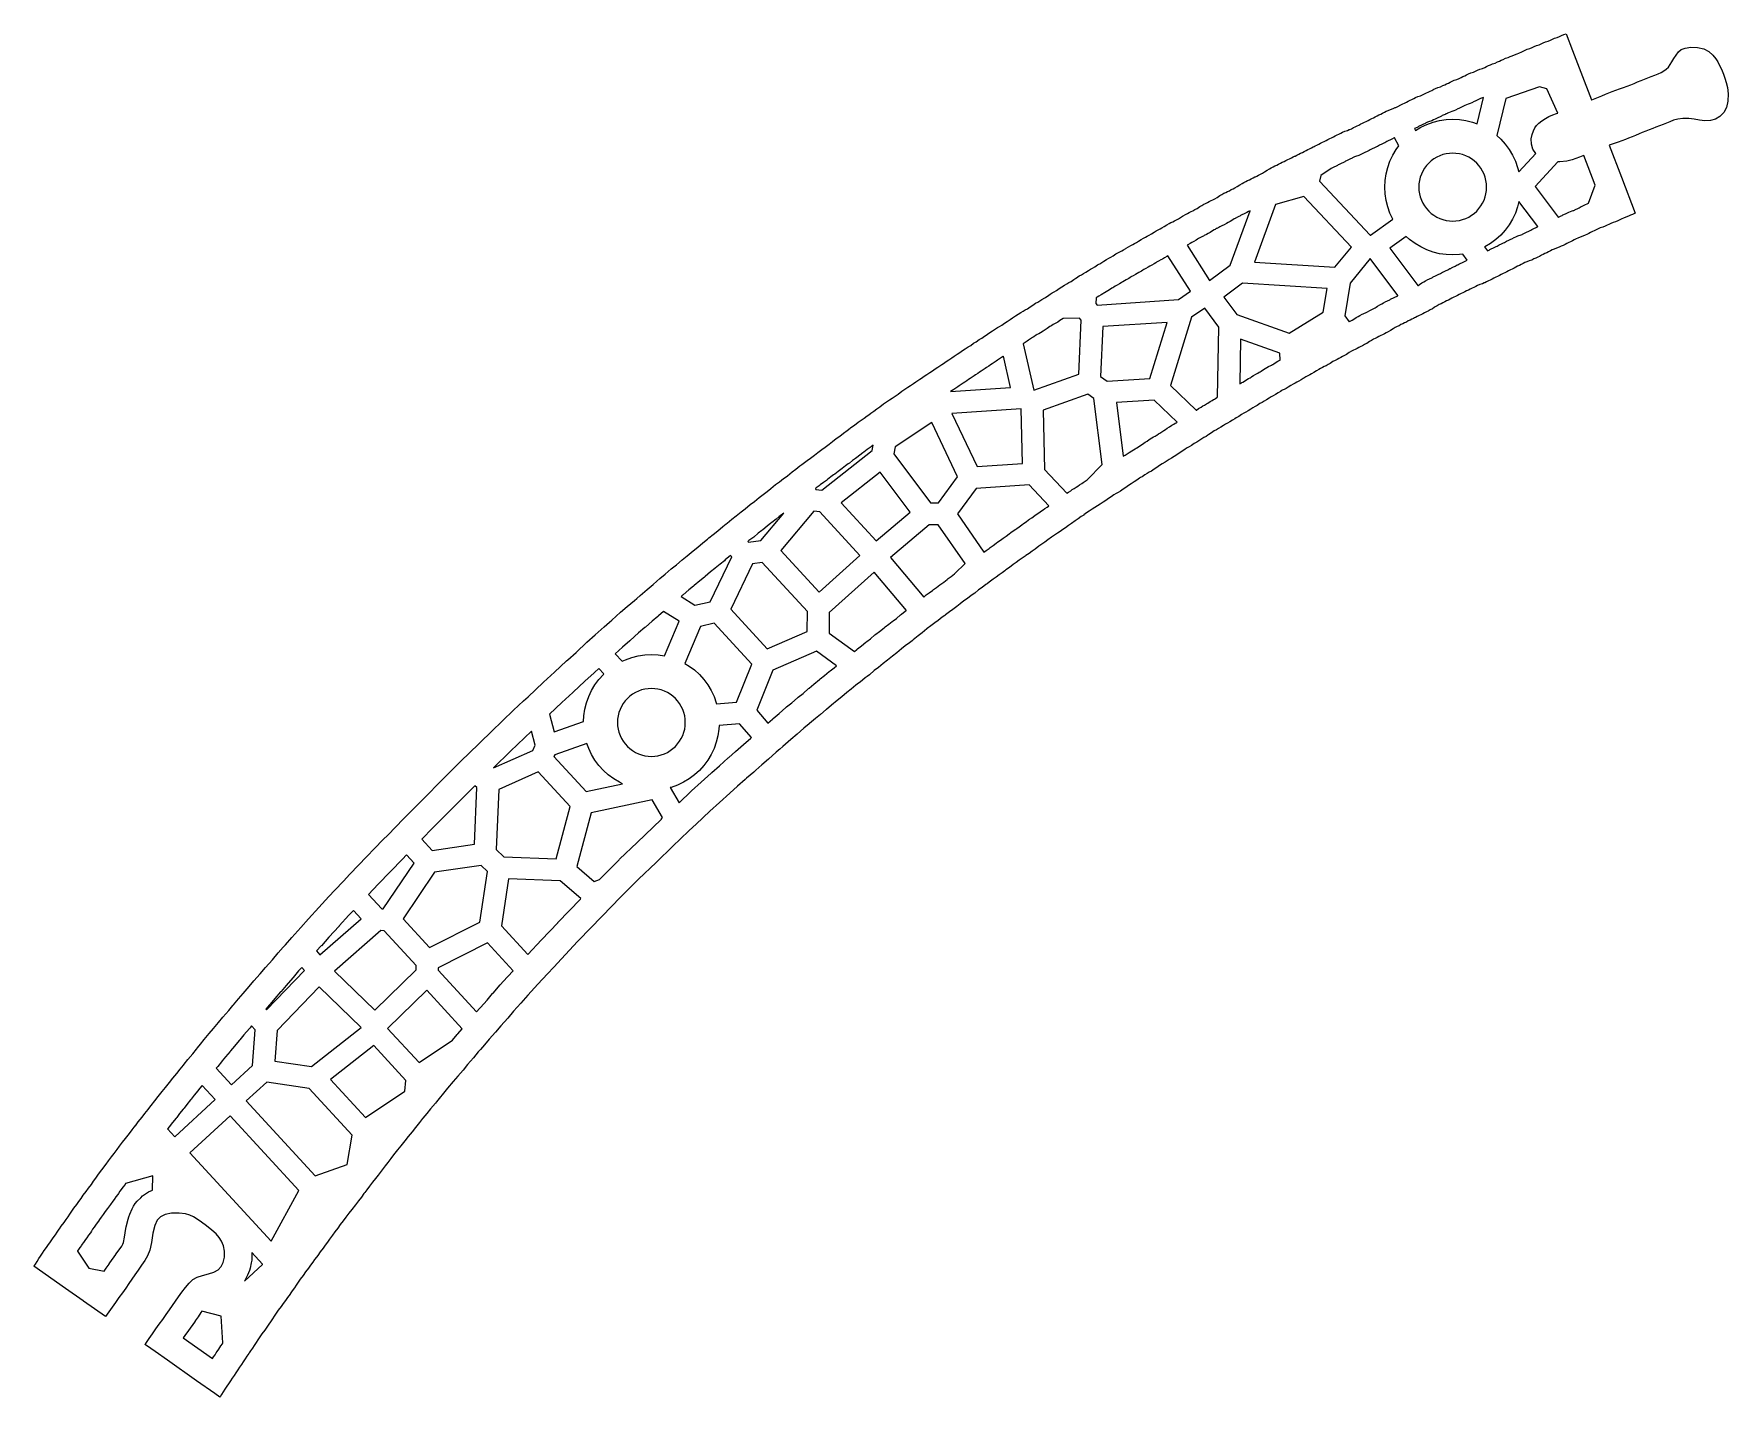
# Model space of a CAD drawing. Header units: millimetres. Extents: x 84 to 394, y 321 to 570.
import ezdxf

# ---------------------------------------------------------------- set-up
doc = ezdxf.new("R2010")
doc.units = ezdxf.units.MM

msp = doc.modelspace()

# ---------------------------------------------------------------- linework, layer by layer
at = {"layer": 'default'}
for points in [[(106.56, 333.74), (107.16, 334.59), (107.78, 335.46), (108.43, 336.36), (109.04, 337.22), (109.6, 338.03), (110.12, 338.81), (110.68, 339.61), (111.29, 340.46), (111.95, 341.34), (112.61, 342.13), (113.29, 342.76), (114.08, 343.2), (115.05, 343.52), (116.16, 343.81), (117.14, 344.13), (117.89, 344.55), (118.47, 345.13), (118.86, 345.89), (119.07, 346.86), (119.07, 347.97), (118.88, 348.96), (118.54, 349.76), (118.09, 350.46), (117.53, 351.11), (116.76, 351.8), (115.81, 352.57), (114.88, 353.26), (114.09, 353.81), (113.42, 354.21), (112.77, 354.52), (111.96, 354.75), (110.8, 354.9), (109.41, 354.88), (108.22, 354.66), (107.36, 354.26), (106.75, 353.63), (106.32, 352.67), (106, 351.26), (105.72, 349.56), (105.41, 348.13), (105.02, 347.1), (104.52, 346.23), (103.93, 345.37), (103.28, 344.47), (102.68, 343.61), (102.12, 342.81), (101.6, 342.03), (101.04, 341.22), (100.43, 340.36), (99.78, 339.46), (99.16, 338.59), (98.56, 337.74), (97.94, 336.87), (97.32, 336.02), (93.34, 338.82), (93.23, 338.9), (90.01, 341.16), (84.25, 345.22), (84.35, 345.35), (84.52, 345.59), (84.82, 346.07), (85.18, 346.59), (85.48, 347.07), (85.85, 347.59), (86.15, 348.08), (86.54, 348.61), (86.91, 349.17), (87.15, 349.48), (87.43, 349.83), (87.8, 350.39), (88.18, 350.92), (88.48, 351.41), (88.87, 351.95), (88.92, 352.03), (89.24, 352.5), (89.76, 353.17), (90.13, 353.72), (90.52, 354.26), (90.82, 354.74), (91.2, 355.28), (91.57, 355.83), (92.09, 356.5), (92.47, 357.06), (92.87, 357.61), (93.24, 358.17), (93.78, 358.85), (94.22, 359.48), (94.76, 360.16), (95.13, 360.72), (95.54, 361.28), (95.91, 361.84), (96.45, 362.52), (96.89, 363.15), (97.03, 363.33), (97.44, 363.85), (97.89, 364.48), (98.44, 365.18), (98.89, 365.82), (99.44, 366.52), (99.89, 367.15), (100.46, 367.87), (100.98, 368.57), (101.69, 369.43), (102.21, 370.13), (102.78, 370.84), (102.79, 370.87), (103.31, 371.57), (104.02, 372.43), (104.54, 373.13), (105.13, 373.87), (105.26, 374.05), (105.65, 374.58), (106.37, 375.45), (106.96, 376.22), (107.7, 377.11), (108.3, 377.89), (109.04, 378.78), (109.63, 379.56), (110.37, 380.44), (110.97, 381.23), (111.58, 381.96), (111.72, 382.13), (112.39, 382.98), (113.28, 384.02), (113.95, 384.87), (114.13, 385.09), (114.72, 385.79), (115.39, 386.65), (116.3, 387.71), (117.04, 388.63), (117.98, 389.72), (118.8, 390.72), (119.87, 391.94), (120.59, 392.83), (120.69, 392.95), (121.65, 394.05), (122.47, 395.06), (123.21, 395.9), (123.56, 396.3), (124.45, 397.37), (125.57, 398.65), (126.54, 399.8), (127.82, 401.22), (128.86, 402.45), (129.8, 403.5), (130.19, 403.93), (131.38, 405.3), (132.48, 406.5), (133.02, 407.1), (134.44, 408.7), (136.34, 410.75), (138.14, 412.74), (139.25, 413.91), (140.8, 415.55), (142, 416.82), (143.55, 418.48), (148.02, 423.09), (148.95, 424.04), (151.74, 426.91), (153.58, 428.8), (160.76, 435.98), (162.44, 437.66), (163.64, 438.82), (167.88, 442.94), (171.89, 446.82), (173.71, 448.51), (174.54, 449.28), (177.29, 451.89), (177.36, 451.94), (179.35, 453.75), (181.56, 455.82), (181.78, 456.02), (183.31, 457.38), (185.29, 459.21), (186.81, 460.55), (188.47, 462.07), (189.44, 462.9), (189.85, 463.26), (191.44, 464.7), (192.67, 465.74), (193.96, 466.88), (194.38, 467.23), (195.04, 467.78), (196.29, 468.89), (197.37, 469.78), (198.05, 470.37), (198.61, 470.87), (199.61, 471.69), (200.7, 472.63), (201.63, 473.37), (202.7, 474.29), (203.63, 475.04), (204.68, 475.94), (205.54, 476.61), (206.46, 477.39), (207.31, 478.06), (207.58, 478.28), (208.35, 478.94), (209.2, 479.61), (210.11, 480.37), (210.75, 480.86), (210.89, 480.96), (211.78, 481.7), (212.56, 482.3), (213.44, 483.04), (214.22, 483.63), (215.11, 484.37), (215.89, 484.96), (216.76, 485.68), (217.46, 486.21), (218.2, 486.79), (218.91, 487.31), (219.76, 488.02), (220.47, 488.54), (221.2, 489.13), (221.34, 489.23), (221.91, 489.65), (222.76, 490.35), (223.46, 490.87), (224.18, 491.44), (224.54, 491.69), (224.82, 491.89), (225.52, 492.44), (226.15, 492.89), (226.85, 493.44), (227.48, 493.89), (228.18, 494.44), (228.82, 494.89), (229.52, 495.44), (230.15, 495.89), (230.85, 496.44), (231.48, 496.89), (232.18, 497.44), (232.82, 497.89), (233.39, 498.34), (233.52, 498.44), (234.15, 498.89), (234.83, 499.42), (235.39, 499.8), (235.94, 500.2), (236.5, 500.57), (236.8, 500.81), (237.17, 501.09), (237.72, 501.47), (238.28, 501.87), (238.83, 502.24), (239.5, 502.76), (240.05, 503.13), (240.59, 503.52), (241.08, 503.82), (241.61, 504.2), (242.17, 504.57), (242.83, 505.09), (243.39, 505.46), (243.92, 505.85), (244.41, 506.15), (244.93, 506.52), (245.41, 506.82), (245.93, 507.18), (246.13, 507.31), (246.41, 507.48), (246.93, 507.85), (247.41, 508.15), (247.93, 508.52), (248.41, 508.82), (248.93, 509.18), (249.41, 509.48), (249.93, 509.85), (250.11, 509.97), (250.41, 510.15), (250.93, 510.52), (251.41, 510.82), (251.93, 511.18), (252.41, 511.48), (252.93, 511.85), (253.41, 512.15), (253.93, 512.52), (254.41, 512.82), (254.93, 513.18), (255.41, 513.48), (255.93, 513.85), (256.41, 514.15), (256.93, 514.52), (257.41, 514.82), (257.93, 515.18), (258.41, 515.48), (258.45, 515.51), (258.93, 515.85), (259.4, 516.15), (259.91, 516.5), (260.32, 516.72), (260.68, 516.94), (261.09, 517.17), (261.6, 517.52), (262.07, 517.82), (262.59, 518.18), (263.07, 518.48), (263.59, 518.85), (264.07, 519.15), (264.57, 519.5), (264.98, 519.72), (265.35, 519.94), (265.76, 520.17), (266.26, 520.52), (266.74, 520.81), (267.24, 521.16), (267.65, 521.39), (268.02, 521.61), (268.43, 521.84), (268.93, 522.19), (269.12, 522.3), (269.41, 522.48), (269.91, 522.83), (270.32, 523.06), (270.68, 523.28), (271.09, 523.5), (271.59, 523.85), (272.07, 524.15), (272.57, 524.5), (272.98, 524.72), (273.35, 524.94), (273.76, 525.17), (274.26, 525.52), (274.62, 525.74), (274.74, 525.81), (275.24, 526.16), (275.65, 526.39), (276.02, 526.61), (276.42, 526.83), (276.91, 527.17), (277.32, 527.39), (277.68, 527.61), (278.09, 527.83), (278.58, 528.17), (278.84, 528.31), (278.98, 528.39), (279.35, 528.61), (279.76, 528.83), (280.24, 529.17), (280.65, 529.39), (281.02, 529.61), (281.42, 529.83), (281.91, 530.17), (282.31, 530.39), (282.66, 530.59), (283, 530.74), (283.35, 530.95), (283.76, 531.17), (283.84, 531.22), (284.24, 531.5), (284.65, 531.72), (285, 531.92), (285.34, 532.08), (285.69, 532.28), (286.09, 532.5), (286.57, 532.83), (286.98, 533.05), (287.33, 533.26), (287.67, 533.41), (288.02, 533.61), (288.43, 533.83), (288.91, 534.17), (289.31, 534.39), (289.66, 534.59), (290, 534.74), (290.35, 534.95), (290.76, 535.17), (291.24, 535.5), (291.65, 535.72), (292, 535.92), (292.33, 536.07), (292.67, 536.26), (293, 536.41), (293.35, 536.61), (293.76, 536.83), (294.13, 537.09), (294.24, 537.17), (294.65, 537.39), (295, 537.59), (295.33, 537.74), (295.67, 537.93), (296, 538.08), (296.35, 538.28), (296.76, 538.5), (297.24, 538.83), (297.65, 539.05), (298, 539.26), (298.33, 539.41), (298.67, 539.59), (299, 539.74), (299.33, 539.93), (299.67, 540.08), (300.02, 540.28), (300.43, 540.5), (300.91, 540.83), (301.31, 541.05), (301.66, 541.26), (302, 541.41), (302.33, 541.59), (302.67, 541.74), (303, 541.93), (303.18, 542.01), (303.34, 542.08), (303.69, 542.28), (304.09, 542.5), (304.57, 542.83), (304.98, 543.05), (305.33, 543.26), (305.67, 543.41), (306, 543.59), (306.33, 543.74), (306.67, 543.93), (307, 544.07), (307.33, 544.26), (307.41, 544.29), (307.67, 544.41), (308, 544.59), (308.34, 544.74), (308.69, 544.95), (309.09, 545.17), (309.57, 545.5), (309.98, 545.72), (310.33, 545.92), (310.67, 546.07), (311, 546.26), (311.33, 546.41), (311.67, 546.59), (312, 546.74), (312.33, 546.93), (312.67, 547.07), (313, 547.26), (313.33, 547.41), (313.67, 547.59), (314, 547.74), (314.33, 547.93), (314.59, 548.04), (314.67, 548.07), (315, 548.26), (315.33, 548.41), (315.67, 548.59), (316, 548.74), (316.33, 548.93), (316.67, 549.07), (317, 549.26), (317.33, 549.41), (317.67, 549.59), (318, 549.74), (318.18, 549.84), (318.33, 549.93), (318.67, 550.07), (319, 550.26), (319.33, 550.41), (319.67, 550.59), (320, 550.74), (320.33, 550.93), (320.67, 551.07), (321, 551.26), (321.33, 551.41), (321.67, 551.59), (322, 551.74), (322.33, 551.93), (322.67, 552.07), (323, 552.26), (323.35, 552.41), (323.76, 552.59), (324.24, 552.74), (324.57, 552.89), (324.65, 552.93), (325, 553.07), (325.33, 553.26), (325.67, 553.41), (326, 553.59), (326.33, 553.74), (326.67, 553.93), (327, 554.07), (327.33, 554.26), (327.67, 554.41), (328, 554.59), (328.33, 554.74), (328.67, 554.93), (329, 555.07), (329.33, 555.26), (329.67, 555.41), (330, 555.59), (330.33, 555.74), (330.67, 555.93), (331, 556.07), (331.34, 556.26), (331.69, 556.41), (332.09, 556.59), (332.57, 556.74), (332.98, 556.93), (333.05, 556.95), (333.33, 557.07), (333.67, 557.26), (333.77, 557.3), (334, 557.41), (334.33, 557.59), (334.67, 557.74), (335, 557.93), (335.33, 558.07), (335.67, 558.26), (336, 558.41), (336.34, 558.59), (336.69, 558.74), (337.09, 558.93), (337.57, 559.07), (337.98, 559.26), (338.33, 559.41), (338.67, 559.59), (339, 559.74), (339.33, 559.93), (339.67, 560.07), (340, 560.26), (340.35, 560.41), (340.76, 560.59), (341.24, 560.74), (341.65, 560.93), (342, 561.07), (342.33, 561.26), (342.67, 561.41), (343, 561.59), (343.35, 561.74), (343.76, 561.93), (344.24, 562.07), (344.65, 562.26), (345, 562.41), (345.33, 562.59), (345.67, 562.74), (346, 562.93), (346.35, 563.07), (346.76, 563.26), (347.24, 563.41), (347.63, 563.58), (347.65, 563.59), (348.02, 563.74), (348.42, 563.93), (348.91, 564.07), (349.31, 564.26), (349.66, 564.41), (350, 564.59), (350.35, 564.74), (350.76, 564.93), (351.24, 565.07), (351.65, 565.26), (352, 565.41), (352.34, 565.59), (352.69, 565.74), (353.09, 565.93), (353.58, 566.07), (353.98, 566.26), (354.35, 566.41), (354.76, 566.59), (355.24, 566.74), (355.58, 566.89), (355.65, 566.93), (356, 567.07), (356.34, 567.26), (356.69, 567.41), (357.09, 567.59), (357.58, 567.74), (357.98, 567.93), (358.35, 568.07), (358.76, 568.26), (359.24, 568.41), (359.27, 568.42), (359.65, 568.59), (360.02, 568.74), (360.42, 568.93), (360.91, 569.07), (361.32, 569.26), (361.68, 569.41), (362.09, 569.59), (362.58, 569.74), (362.98, 569.93), (363.35, 570.07), (363.76, 570.26), (364.19, 570.39), (365.37, 567.34), (366.89, 563.39), (368.84, 558.34), (368.89, 558.35), (369.51, 558.6), (370.11, 558.85), (370.73, 559.1), (371.39, 559.35), (372.01, 559.6), (372.61, 559.85), (373.25, 560.1), (373.95, 560.35), (374.67, 560.6), (375.37, 560.85), (376.01, 561.1), (376.61, 561.35), (377.23, 561.6), (377.89, 561.85), (378.51, 562.1), (379.11, 562.35), (379.73, 562.6), (380.38, 562.85), (380.99, 563.11), (381.54, 563.36), (382.04, 563.62), (382.49, 563.92), (382.87, 564.3), (383.18, 564.77), (383.5, 565.3), (383.86, 565.9), (384.28, 566.53), (384.71, 567.09), (385.2, 567.51), (385.91, 567.79), (386.95, 567.95), (388.21, 567.92), (389.34, 567.66), (390.25, 567.17), (390.99, 566.51), (391.53, 565.85), (391.9, 565.26), (392.18, 564.73), (392.43, 564.21), (392.68, 563.66), (392.94, 563.03), (393.18, 562.32), (393.43, 561.53), (393.65, 560.58), (393.79, 559.41), (393.75, 558.1), (393.49, 556.95), (392.99, 556.04), (392.29, 555.3), (391.47, 554.8), (390.54, 554.54), (389.52, 554.5), (388.53, 554.64), (387.59, 554.82), (386.59, 554.96), (385.54, 554.96), (384.59, 554.82), (383.79, 554.6), (383.12, 554.35), (382.51, 554.1), (381.89, 553.85), (381.23, 553.6), (380.61, 553.35), (380.01, 553.1), (379.39, 552.85), (378.73, 552.6), (378.11, 552.35), (377.51, 552.1), (376.89, 551.85), (376.23, 551.6), (375.61, 551.35), (375.01, 551.1), (374.37, 550.85), (373.67, 550.6), (372.95, 550.35), (372.25, 550.1), (372.05, 550.03), (374.3, 544.18), (376.82, 537.66), (376.67, 537.59), (376.33, 537.41), (375.98, 537.26), (375.57, 537.07), (375.09, 536.93), (374.69, 536.74), (374.34, 536.59), (374, 536.41), (373.65, 536.26), (373.24, 536.07), (372.76, 535.93), (372.35, 535.74), (372, 535.59), (371.66, 535.41), (371.31, 535.26), (370.91, 535.07), (370.88, 535.07), (370.43, 534.93), (370.02, 534.74), (369.67, 534.59), (369.33, 534.41), (369, 534.26), (368.67, 534.07), (368.33, 533.93), (368, 533.74), (367.65, 533.59), (367.24, 533.41), (366.76, 533.26), (366.35, 533.07), (366, 532.93), (365.67, 532.74), (365.33, 532.59), (365, 532.41), (364.67, 532.26), (364.33, 532.07), (364, 531.93), (363.66, 531.74), (363.31, 531.59), (362.91, 531.41), (362.43, 531.26), (362.02, 531.07), (361.67, 530.93), (361.33, 530.74), (361, 530.59), (360.67, 530.41), (360.33, 530.26), (360, 530.07), (359.67, 529.93), (359.33, 529.74), (359, 529.59), (358.66, 529.41), (358.31, 529.26), (357.91, 529.07), (357.43, 528.93), (357.02, 528.74), (356.67, 528.59), (356.33, 528.41), (356, 528.26), (355.67, 528.07), (355.33, 527.93), (355, 527.74), (354.67, 527.59), (354.33, 527.41), (354, 527.26), (353.67, 527.07), (353.33, 526.93), (353, 526.74), (352.67, 526.59), (352.33, 526.41), (352, 526.26), (351.67, 526.07), (351.33, 525.93), (351, 525.74), (350.67, 525.59), (350.33, 525.41), (350, 525.26), (349.66, 525.07), (349.31, 524.93), (349.22, 524.88), (348.91, 524.74), (348.43, 524.59), (348.02, 524.41), (347.67, 524.26), (347.33, 524.07), (347, 523.93), (346.67, 523.74), (346.33, 523.59), (346, 523.41), (345.67, 523.26), (345.33, 523.07), (345, 522.93), (344.67, 522.74), (344.33, 522.59), (344, 522.41), (343.67, 522.26), (343.33, 522.07), (343, 521.93), (342.67, 521.74), (342.33, 521.59), (342, 521.41), (341.67, 521.26), (341.33, 521.07), (341, 520.92), (340.65, 520.72), (340.24, 520.5), (340.09, 520.4), (339.76, 520.17), (339.35, 519.95), (339, 519.74), (338.67, 519.59), (338.33, 519.41), (338, 519.26), (337.67, 519.07), (337.33, 518.93), (337, 518.74), (336.67, 518.59), (336.51, 518.5), (336.33, 518.41), (336, 518.26), (335.67, 518.07), (335.33, 517.93), (335, 517.74), (334.67, 517.59), (334.33, 517.41), (334, 517.26), (333.67, 517.07), (333.33, 516.92), (332.98, 516.72), (332.57, 516.5), (332.09, 516.17), (331.69, 515.95), (331.34, 515.74), (331, 515.59), (330.67, 515.41), (330.33, 515.26), (330, 515.07), (329.67, 514.93), (329.33, 514.74), (329, 514.59), (328.65, 514.39), (328.24, 514.17), (327.76, 513.83), (327.59, 513.74), (327.35, 513.61), (327, 513.41), (326.67, 513.26), (326.33, 513.07), (326, 512.93), (325.67, 512.74), (325.33, 512.59), (324.98, 512.39), (324.57, 512.17), (324.09, 511.83), (324.04, 511.8), (323.69, 511.61), (323.34, 511.41), (323, 511.26), (322.67, 511.07), (322.33, 510.92), (321.98, 510.72), (321.57, 510.5), (321.09, 510.17), (320.69, 509.95), (320.34, 509.74), (320, 509.59), (319.67, 509.41), (319.33, 509.26), (318.98, 509.05), (318.57, 508.83), (318.09, 508.5), (317.69, 508.28), (317.34, 508.08), (317, 507.92), (316.65, 507.72), (316.24, 507.5), (316.14, 507.43), (315.76, 507.17), (315.35, 506.95), (315, 506.74), (314.66, 506.59), (314.31, 506.39), (313.91, 506.17), (313.43, 505.83), (313.02, 505.61), (312.67, 505.41), (312.33, 505.26), (312.26, 505.22), (311.98, 505.05), (311.57, 504.83), (311.09, 504.5), (310.68, 504.28), (310.32, 504.06), (309.91, 503.83), (309.47, 503.53), (309.42, 503.5), (309.02, 503.28), (308.65, 503.06), (308.24, 502.83), (307.76, 502.5), (307.35, 502.28), (306.98, 502.06), (306.58, 501.83), (306.09, 501.5), (305.68, 501.28), (305.32, 501.06), (304.91, 500.83), (304.42, 500.5), (304.02, 500.28), (303.9, 500.21), (303.65, 500.06), (303.24, 499.83), (302.76, 499.5), (302.35, 499.28), (301.98, 499.06), (301.58, 498.83), (301.09, 498.5), (300.68, 498.28), (300.32, 498.06), (299.91, 497.83), (299.41, 497.48), (298.93, 497.19), (298.73, 497.05), (298.43, 496.84), (298.02, 496.61), (297.65, 496.39), (297.24, 496.16), (296.74, 495.81), (296.26, 495.52), (295.76, 495.17), (295.35, 494.94), (294.98, 494.72), (294.57, 494.5), (294.18, 494.22), (294.07, 494.15), (293.59, 493.85), (293.48, 493.77), (293.07, 493.48), (292.6, 493.19), (292.09, 492.84), (291.68, 492.61), (291.32, 492.39), (290.91, 492.16), (290.4, 491.81), (289.93, 491.52), (289.41, 491.15), (288.93, 490.85), (288.43, 490.5), (288.02, 490.28), (287.65, 490.06), (287.24, 489.83), (286.74, 489.48), (286.45, 489.3), (286.26, 489.18), (285.74, 488.82), (285.26, 488.52), (284.74, 488.15), (284.26, 487.85), (283.74, 487.48), (283.26, 487.19), (282.76, 486.84), (282.35, 486.61), (281.98, 486.39), (281.57, 486.16), (281.07, 485.81), (280.59, 485.52), (280.07, 485.15), (279.59, 484.85), (279.07, 484.48), (278.59, 484.18), (278.07, 483.82), (277.59, 483.52), (277.07, 483.15), (276.59, 482.85), (276.07, 482.48), (276.06, 482.47), (275.59, 482.18), (275.05, 481.8), (274.5, 481.43), (273.83, 480.91), (273.28, 480.54), (272.74, 480.15), (272.26, 479.85), (271.74, 479.48), (271.26, 479.18), (270.72, 478.8), (270.17, 478.43), (269.5, 477.91), (268.94, 477.53), (268.39, 477.13), (267.83, 476.76), (267.17, 476.24), (266.61, 475.87), (266.06, 475.47), (265.5, 475.09), (265.33, 474.96), (264.83, 474.57), (264.28, 474.2), (263.72, 473.8), (263.16, 473.42), (262.48, 472.89), (261.85, 472.45), (261.64, 472.28), (261.17, 471.91), (260.61, 471.54), (260.06, 471.13), (259.5, 470.76), (258.81, 470.22), (258.39, 469.92), (258.18, 469.78), (257.48, 469.22), (256.85, 468.78), (256.15, 468.22), (255.52, 467.78), (254.82, 467.22), (254.18, 466.78), (253.48, 466.22), (252.85, 465.78), (252.15, 465.22), (251.52, 464.78), (250.82, 464.22), (250.68, 464.12), (250.18, 463.78), (249.48, 463.22), (248.85, 462.77), (248.13, 462.2), (247.46, 461.71), (247.42, 461.68), (246.55, 460.96), (245.78, 460.37), (244.91, 459.65), (244.7, 459.5), (244.2, 459.13), (243.46, 458.54), (242.76, 458.02), (241.89, 457.29), (241.11, 456.7), (240.22, 455.96), (239.44, 455.37), (238.56, 454.63), (237.78, 454.04), (236.89, 453.3), (236.47, 452.98), (236.11, 452.7), (235.22, 451.96), (234.9, 451.72), (234.44, 451.37), (233.56, 450.63), (232.77, 450.03), (231.87, 449.28), (231.02, 448.61), (229.96, 447.7), (229.04, 446.96), (228.98, 446.91), (227.96, 446.04), (227.03, 445.29), (225.94, 444.35), (225.88, 444.3), (224.94, 443.53), (223.68, 442.42), (222.53, 441.46), (221.11, 440.18), (220.51, 439.68), (220.32, 439.51), (220.24, 439.45), (219.89, 439.15), (218.45, 437.85), (217.22, 436.81), (216.18, 435.88), (215.76, 435.5), (214.46, 434.38), (214.22, 434.17), (212.83, 432.9), (211.38, 431.64), (209.53, 429.94), (207.75, 428.34), (205.22, 425.96), (204, 424.82), (202.31, 423.24), (201.06, 422.03), (197.93, 419), (194.72, 415.94), (191.89, 413.11), (191.35, 412.57), (188.15, 409.22), (188.01, 409.08), (183.83, 404.76), (183.59, 404.52), (180.65, 401.39), (179.22, 399.88), (178.07, 398.66), (176.33, 396.74), (174.48, 394.74), (173.21, 393.28), (171.86, 391.79), (170.82, 390.56), (169.54, 389.13), (168.57, 387.98), (167.45, 386.71), (166.55, 385.63), (165.85, 384.83), (165.45, 384.37), (164.56, 383.3), (163.47, 382.06), (162.65, 381.05), (161.69, 379.95), (160.87, 378.95), (159.82, 377.74), (159.07, 376.81), (158.28, 375.88), (157.8, 375.26), (157.61, 375.02), (156.72, 373.98), (156.06, 373.13), (155.3, 372.23), (155.26, 372.17), (154.7, 371.44), (153.96, 370.56), (153.37, 369.78), (152.63, 368.89), (152.04, 368.11), (151.3, 367.22), (150.71, 366.45), (149.98, 365.58), (149.46, 364.87), (148.89, 364.15), (148.44, 363.52), (147.87, 362.8), (147.35, 362.09), (147.15, 361.85), (146.65, 361.24), (146.13, 360.54), (145.56, 359.82), (145.11, 359.18), (144.71, 358.68), (144.56, 358.48), (144.11, 357.85), (143.54, 357.13), (143.02, 356.43), (142.31, 355.57), (141.8, 354.87), (141.23, 354.15), (140.78, 353.52), (140.22, 352.82), (139.78, 352.18), (139.22, 351.48), (138.78, 350.85), (138.24, 350.17), (137.87, 349.61), (137.46, 349.06), (137.09, 348.5), (136.55, 347.81), (136.11, 347.19), (135.58, 346.5), (135.51, 346.41), (135.2, 345.94), (134.8, 345.39), (134.42, 344.83), (133.89, 344.15), (133.45, 343.52), (132.91, 342.84), (132.54, 342.28), (132.15, 341.74), (131.85, 341.26), (131.46, 340.72), (131.09, 340.17), (131.05, 340.11), (130.57, 339.5), (130.2, 338.94), (129.8, 338.39), (129.43, 337.83), (128.91, 337.17), (128.54, 336.61), (128.15, 336.08), (127.85, 335.59), (127.48, 335.07), (127.18, 334.59), (126.8, 334.05), (126.43, 333.5), (125.91, 332.83), (125.54, 332.28), (125.15, 331.74), (124.85, 331.26), (124.48, 330.74), (124.18, 330.26), (123.82, 329.74), (123.61, 329.4), (123.52, 329.26), (123.15, 328.74), (122.85, 328.26), (122.48, 327.74), (122.18, 327.26), (121.82, 326.74), (121.52, 326.26), (121.38, 326.06), (121.15, 325.74), (120.85, 325.26), (120.48, 324.74), (120.18, 324.26), (119.82, 323.74), (119.52, 323.26), (119.15, 322.74), (118.85, 322.26), (118.5, 321.76), (118.28, 321.35), (118.24, 321.29), (117.28, 321.96), (113.98, 324.28), (108.64, 328.05), (106.43, 329.6), (104.82, 330.73), (104.55, 330.92), (104.68, 331.11), (105.29, 331.97), (105.94, 332.87), (106.56, 333.74)], [(352.24, 551.16), (353.05, 550.26), (353.78, 549.28), (354.4, 548.24), (354.92, 547.14), (355.33, 545.99), (355.54, 545.18), (358.63, 548.51), (358.13, 549.32), (357.87, 550.23), (357.83, 551.19), (357.97, 552.02), (358.2, 552.67), (358.46, 553.2), (358.77, 553.67), (359.2, 554.1), (359.76, 554.51), (360.41, 554.92), (361.06, 555.28), (361.74, 555.59), (362.45, 555.85), (362.67, 555.93), (360.67, 560.33), (359.33, 560.71), (353.17, 558.61), (351.51, 551.82), (352.24, 551.16)], [(348.54, 558.57), (348.43, 558.52), (348.31, 558.47), (348.19, 558.42), (348.08, 558.36), (347.7, 558.17), (347.56, 558.11), (347.41, 558.03), (346.95, 557.81), (346.66, 557.68), (346.31, 557.52), (345.71, 557.3), (345.54, 557.24), (345.43, 557.19), (345.31, 557.14), (345.19, 557.09), (345.08, 557.03), (344.7, 556.84), (344.56, 556.78), (344.41, 556.69), (343.95, 556.47), (343.66, 556.35), (343.31, 556.19), (342.71, 555.96), (342.54, 555.91), (342.43, 555.86), (342.31, 555.81), (342.19, 555.76), (342.08, 555.69), (341.7, 555.51), (341.57, 555.45), (341.42, 555.37), (341.04, 555.17), (340.89, 555.11), (340.74, 555.03), (340.28, 554.81), (339.99, 554.68), (339.65, 554.52), (339.05, 554.3), (338.87, 554.24), (338.76, 554.19), (338.64, 554.14), (338.52, 554.09), (338.41, 554.03), (338.04, 553.84), (337.9, 553.78), (337.76, 553.7), (337.37, 553.51), (337.23, 553.45), (337.09, 553.37), (336.7, 553.18), (336.57, 553.11), (336.5, 553.08), (336.67, 552.76), (337.62, 553.33), (338.72, 553.85), (339.87, 554.26), (341.05, 554.56), (342.25, 554.73), (343.47, 554.79), (344.68, 554.73), (345.89, 554.56), (347.07, 554.26), (347.92, 553.96), (349.09, 558.77), (348.71, 558.63), (348.54, 558.57)], [(332.76, 551.37), (332.37, 551.18), (332.23, 551.11), (332.09, 551.03), (331.7, 550.84), (331.57, 550.78), (331.42, 550.7), (331.04, 550.51), (330.9, 550.45), (330.76, 550.37), (330.37, 550.18), (330.23, 550.11), (330.09, 550.03), (329.7, 549.84), (329.57, 549.78), (329.42, 549.7), (329.04, 549.51), (328.9, 549.45), (328.76, 549.37), (328.37, 549.18), (328.23, 549.11), (328.09, 549.03), (327.7, 548.84), (327.56, 548.78), (327.41, 548.69), (326.95, 548.47), (326.66, 548.35), (326.31, 548.19), (325.71, 547.96), (325.54, 547.91), (325.43, 547.86), (325.31, 547.81), (325.19, 547.76), (325.08, 547.69), (324.7, 547.51), (324.57, 547.45), (324.42, 547.37), (324.04, 547.18), (323.9, 547.11), (323.76, 547.03), (323.37, 546.84), (323.23, 546.78), (323.09, 546.7), (322.7, 546.51), (322.57, 546.45), (322.42, 546.37), (322.04, 546.18), (321.9, 546.11), (321.76, 546.03), (321.37, 545.84), (321.25, 545.79), (319.37, 544.51), (319.12, 543.49), (328.4, 533.61), (328.43, 533.61), (332.53, 536.55), (332.01, 537.65), (331.6, 538.79), (331.31, 539.97), (331.13, 541.18), (331.07, 542.39), (331.13, 543.61), (331.31, 544.81), (331.6, 545.99), (332.01, 547.14), (332.53, 548.24), (333.16, 549.28), (333.64, 549.93), (332.85, 551.42), (332.76, 551.37)], [(349.64, 543), (349.55, 543.6), (349.4, 544.19), (349.19, 544.77), (348.93, 545.32), (348.62, 545.84), (348.26, 546.33), (347.85, 546.78), (347.4, 547.19), (346.91, 547.55), (346.39, 547.86), (345.84, 548.12), (345.27, 548.33), (344.68, 548.47), (344.07, 548.56), (343.47, 548.59), (342.86, 548.56), (342.26, 548.47), (341.67, 548.33), (341.09, 548.12), (340.54, 547.86), (340.02, 547.55), (339.53, 547.19), (339.08, 546.78), (338.67, 546.33), (338.31, 545.84), (338, 545.32), (337.74, 544.77), (337.53, 544.19), (337.39, 543.6), (337.3, 543), (337.27, 542.39), (337.3, 541.79), (337.39, 541.18), (337.53, 540.59), (337.74, 540.02), (338, 539.47), (338.31, 538.95), (338.67, 538.46), (339.08, 538.01), (339.53, 537.6), (340.02, 537.24), (340.54, 536.93), (341.09, 536.67), (341.67, 536.46), (342.26, 536.31), (342.86, 536.22), (343.47, 536.19), (344.07, 536.22), (344.68, 536.31), (345.27, 536.46), (345.84, 536.67), (346.39, 536.93), (346.91, 537.24), (347.4, 537.6), (347.85, 538.01), (348.26, 538.46), (348.62, 538.95), (348.93, 539.47), (349.19, 540.02), (349.4, 540.59), (349.55, 541.18), (349.64, 541.79), (349.67, 542.39), (349.64, 543)], [(364.34, 537.65), (364.69, 537.81), (365.29, 538.04), (365.46, 538.09), (365.57, 538.14), (365.69, 538.19), (365.81, 538.24), (365.92, 538.31), (366.3, 538.49), (366.43, 538.55), (366.58, 538.63), (366.96, 538.83), (367.11, 538.89), (367.26, 538.97), (367.72, 539.19), (368.01, 539.32), (368.25, 539.43), (369.49, 542.76), (367.41, 548.17), (367.23, 548.1), (366.61, 547.85), (365.99, 547.61), (365.28, 547.36), (364.33, 547.14), (363.06, 547), (362.69, 547.01), (358.52, 542.51), (362.73, 536.87), (362.77, 536.89), (362.91, 536.97), (363.3, 537.16), (363.44, 537.22), (363.59, 537.31), (364.05, 537.53), (364.34, 537.65)], [(321.94, 527.76), (324.96, 531.43), (316.3, 540.65), (311.11, 539.22), (307.27, 528.7), (321.94, 527.76)], [(349.96, 530.82), (350.1, 530.89), (350.24, 530.97), (350.63, 531.16), (350.77, 531.22), (350.91, 531.3), (351.3, 531.49), (351.43, 531.55), (351.58, 531.63), (351.96, 531.82), (352.1, 531.89), (352.24, 531.97), (352.63, 532.16), (352.77, 532.22), (352.91, 532.3), (353.3, 532.49), (353.43, 532.55), (353.58, 532.63), (353.96, 532.83), (354.11, 532.89), (354.26, 532.97), (354.72, 533.19), (355.01, 533.32), (355.35, 533.48), (355.95, 533.7), (356.13, 533.76), (356.24, 533.81), (356.36, 533.86), (356.48, 533.91), (356.59, 533.97), (356.96, 534.16), (357.1, 534.22), (357.24, 534.3), (357.63, 534.49), (357.77, 534.55), (357.91, 534.63), (358.3, 534.82), (358.43, 534.89), (358.58, 534.97), (358.96, 535.16), (359, 535.18), (355.58, 539.76), (355.33, 538.79), (354.92, 537.65), (354.4, 536.55), (353.78, 535.5), (353.05, 534.53), (352.24, 533.63), (351.33, 532.81), (350.36, 532.08), (349.31, 531.46), (349.3, 531.45), (349.82, 530.76), (349.96, 530.82)], [(304.57, 537.11), (304.42, 537.03), (304.05, 536.85), (303.94, 536.8), (303.81, 536.72), (303.7, 536.66), (303.53, 536.57), (303.27, 536.39), (302.82, 536.11), (302.46, 535.92), (302.16, 535.74), (301.72, 535.52), (301.58, 535.45), (301.42, 535.37), (301.04, 535.18), (300.9, 535.11), (300.76, 535.03), (300.39, 534.85), (300.28, 534.8), (300.14, 534.72), (300.04, 534.66), (299.87, 534.57), (299.6, 534.39), (299.15, 534.11), (298.8, 533.92), (298.5, 533.74), (298.06, 533.52), (297.91, 533.45), (297.76, 533.37), (297.39, 533.18), (297.28, 533.13), (297.14, 533.05), (297.04, 533), (296.87, 532.9), (296.6, 532.72), (296.15, 532.44), (295.8, 532.25), (295.5, 532.08), (295.06, 531.85), (294.95, 531.8), (299.05, 525.35), (302.81, 528.13), (306.44, 538.08), (306.13, 537.92), (305.83, 537.74), (305.39, 537.52), (305.24, 537.45), (305.09, 537.37), (304.7, 537.18), (304.57, 537.11)], [(339.09, 525.55), (339.24, 525.63), (339.63, 525.82), (339.77, 525.89), (339.91, 525.97), (340.3, 526.16), (340.43, 526.22), (340.58, 526.3), (340.96, 526.49), (341.1, 526.55), (341.24, 526.63), (341.63, 526.82), (341.77, 526.89), (341.91, 526.97), (342.3, 527.16), (342.43, 527.22), (342.58, 527.3), (342.96, 527.49), (343.1, 527.55), (343.24, 527.63), (343.63, 527.82), (343.77, 527.89), (343.91, 527.97), (344.3, 528.16), (344.43, 528.22), (344.58, 528.3), (344.96, 528.49), (345.11, 528.56), (345.26, 528.64), (345.72, 528.86), (346.01, 528.98), (346.12, 529.03), (345.29, 530.14), (344.68, 530.05), (343.47, 529.99), (342.25, 530.05), (341.05, 530.23), (339.87, 530.53), (338.72, 530.94), (337.62, 531.46), (336.58, 532.08), (335.6, 532.81), (334.97, 533.38), (331.98, 531.24), (337.09, 524.41), (337.13, 524.43), (337.4, 524.61), (337.85, 524.89), (338.2, 525.08), (338.5, 525.26), (338.94, 525.48), (339.09, 525.55)], [(289.47, 528.72), (289.37, 528.66), (289.2, 528.57), (288.94, 528.39), (288.48, 528.11), (288.13, 527.92), (287.83, 527.74), (287.4, 527.52), (287.28, 527.47), (287.14, 527.39), (287.04, 527.33), (286.87, 527.24), (286.6, 527.05), (286.15, 526.77), (285.8, 526.58), (285.5, 526.41), (285.07, 526.19), (284.95, 526.14), (284.81, 526.05), (284.7, 526), (284.53, 525.9), (284.27, 525.72), (283.83, 525.45), (283.5, 525.27), (283.21, 525.09), (283.05, 525), (282.87, 524.91), (282.6, 524.72), (282.16, 524.45), (281.83, 524.27), (281.54, 524.09), (281.38, 524), (281.21, 523.91), (280.94, 523.72), (280.49, 523.45), (280.16, 523.27), (279.87, 523.09), (279.72, 523), (279.54, 522.91), (279.27, 522.72), (278.83, 522.45), (278.5, 522.27), (278.35, 522.18), (278.26, 521.14), (278.51, 520.85), (293.38, 521.83), (295.58, 523.35), (291.45, 529.85), (291.27, 529.72), (290.82, 529.44), (290.46, 529.25), (290.16, 529.08), (289.74, 528.86), (289.62, 528.8), (289.47, 528.72)], [(325.13, 518.1), (325.4, 518.28), (325.85, 518.56), (326.2, 518.75), (326.5, 518.92), (326.94, 519.15), (327.09, 519.21), (327.24, 519.3), (327.63, 519.49), (327.77, 519.55), (327.91, 519.63), (328.3, 519.82), (328.43, 519.89), (328.58, 519.97), (328.95, 520.15), (329.06, 520.2), (329.19, 520.28), (329.3, 520.34), (329.47, 520.43), (329.73, 520.61), (330.18, 520.89), (330.54, 521.08), (330.84, 521.26), (331.28, 521.48), (331.42, 521.55), (331.58, 521.63), (331.96, 521.82), (332.1, 521.89), (332.24, 521.97), (332.63, 522.16), (332.77, 522.22), (332.91, 522.3), (333.3, 522.49), (333.43, 522.55), (333.47, 522.57), (328.41, 529.34), (324.72, 524.84), (323.76, 518.86), (324.56, 517.79), (324.61, 517.82), (324.72, 517.87), (324.86, 517.95), (324.96, 518), (325.13, 518.1)], [(313.56, 515.72), (319.82, 519.57), (320.51, 523.84), (305.08, 524.83), (301.65, 522.3), (304, 519.12), (313.56, 515.72)], [(298.13, 502.57), (298.28, 502.66), (298.46, 502.76), (298.73, 502.94), (299.17, 503.22), (299.5, 503.4), (299.79, 503.57), (299.95, 503.66), (300.13, 503.76), (300.4, 503.94), (300.52, 504.02), (300.74, 516.8), (298.17, 520.28), (295.77, 518.62), (291.93, 506.13), (296.59, 501.62), (296.66, 501.66), (297.03, 501.92), (297.5, 502.21), (297.83, 502.4), (298.13, 502.57)], [(270.06, 517.01), (269.89, 516.92), (269.61, 516.72), (269.35, 516.55), (269.01, 516.34), (268.64, 516.08), (268.17, 515.79), (267.84, 515.6), (267.54, 515.43), (267.39, 515.34), (267.22, 515.25), (266.95, 515.06), (266.69, 514.89), (266.36, 514.68), (265.98, 514.41), (265.7, 514.23), (265.36, 514.02), (264.99, 513.75), (266.92, 505.27), (275.16, 508.21), (275.6, 518.09), (275.3, 518.46), (272.27, 518.38), (272.02, 518.22), (271.68, 518.01), (271.3, 517.74), (270.84, 517.45), (270.5, 517.27), (270.21, 517.09), (270.06, 517.01)], [(280.36, 506.94), (288.15, 507.45), (291.3, 517.68), (279.56, 516.91), (279.14, 507.79), (280.36, 506.94)], [(305.84, 507.22), (306.17, 507.4), (306.46, 507.57), (306.62, 507.66), (306.79, 507.76), (307.06, 507.94), (307.51, 508.22), (307.84, 508.4), (308.13, 508.57), (308.28, 508.66), (308.46, 508.76), (308.73, 508.94), (309.18, 509.22), (309.54, 509.42), (309.84, 509.59), (310.26, 509.81), (310.38, 509.86), (310.53, 509.95), (310.63, 510), (310.8, 510.1), (311.06, 510.28), (311.52, 510.56), (311.87, 510.75), (311.94, 510.79), (311.87, 512.07), (304.71, 514.62), (304.57, 506.44), (304.79, 506.57), (304.95, 506.66), (305.13, 506.76), (305.4, 506.94), (305.84, 507.22)], [(259.31, 510.08), (259.03, 509.89), (258.69, 509.68), (258.31, 509.41), (258.03, 509.23), (257.69, 509.02), (257.31, 508.74), (257.03, 508.56), (256.69, 508.35), (256.31, 508.08), (256.03, 507.89), (255.69, 507.68), (255.31, 507.41), (255.03, 507.23), (254.69, 507.02), (254.31, 506.74), (254.03, 506.56), (253.69, 506.35), (253.31, 506.08), (253.03, 505.89), (252.69, 505.68), (252.31, 505.41), (252.03, 505.23), (251.74, 505.05), (262.7, 505.77), (261.4, 511.48), (261.31, 511.41), (261.03, 511.23), (260.69, 511.02), (260.31, 510.74), (260.03, 510.56), (259.69, 510.35), (259.31, 510.08)], [(274.97, 487.77), (275.31, 487.98), (275.69, 488.26), (275.97, 488.44), (276.31, 488.65), (276.69, 488.92), (276.69, 488.92), (279.43, 491.7), (277.91, 503.77), (276.8, 504.55), (268.62, 501.64), (268.87, 490.82), (272.98, 486.44), (273.3, 486.65), (273.69, 486.92), (273.97, 487.11), (274.31, 487.32), (274.69, 487.59), (274.97, 487.77)], [(251.94, 501.05), (256.56, 491.34), (264.85, 491.88), (264.62, 501.89), (251.94, 501.05)], [(284.83, 494.21), (285.16, 494.4), (285.46, 494.57), (285.61, 494.66), (285.78, 494.75), (286.05, 494.94), (286.31, 495.11), (286.64, 495.32), (287.02, 495.59), (287.31, 495.78), (287.65, 495.99), (288.03, 496.26), (288.5, 496.55), (288.83, 496.73), (289.13, 496.91), (289.27, 496.99), (289.44, 497.08), (289.72, 497.28), (289.98, 497.45), (290.31, 497.65), (290.69, 497.92), (290.97, 498.11), (291.32, 498.32), (291.7, 498.59), (292.16, 498.88), (292.5, 499.06), (292.79, 499.24), (292.94, 499.32), (293.11, 499.42), (293.11, 499.42), (288.9, 503.49), (282.04, 503.04), (283.27, 493.2), (283.36, 493.26), (283.64, 493.44), (283.99, 493.66), (284.36, 493.92), (284.83, 494.21)], [(249.51, 484.7), (253.02, 489.47), (248.31, 499.37), (241.61, 494.96), (241.35, 493.65), (248.08, 484.71), (249.51, 484.7)], [(235.91, 493.96), (235.7, 493.81), (235.18, 493.44), (234.58, 492.96), (234.37, 492.81), (233.84, 492.44), (233.24, 491.96), (233.04, 491.81), (232.51, 491.44), (231.91, 490.96), (231.7, 490.81), (231.18, 490.44), (230.58, 489.96), (230.37, 489.81), (229.84, 489.44), (229.24, 488.96), (229.04, 488.81), (228.51, 488.44), (227.91, 487.96), (227.71, 487.81), (227.18, 487.44), (227.04, 487.32), (227.14, 487.14), (228.23, 487.01), (237.4, 494.28), (237.58, 495.23), (237.23, 494.95), (237.03, 494.8), (236.51, 494.43), (235.91, 493.96)], [(238.15, 477.74), (244.34, 483.02), (238.85, 490.32), (231.75, 484.7), (238.15, 477.74)], [(260.38, 477.58), (260.86, 477.9), (261.33, 478.24), (261.5, 478.36), (261.91, 478.63), (262.43, 479.04), (262.72, 479.25), (263.19, 479.56), (263.66, 479.91), (263.83, 480.03), (264.24, 480.3), (264.77, 480.71), (265.06, 480.92), (265.53, 481.23), (265.99, 481.57), (266.16, 481.69), (266.57, 481.96), (267.1, 482.37), (267.39, 482.59), (267.87, 482.9), (268.33, 483.24), (268.62, 483.43), (268.97, 483.65), (269.36, 483.92), (269.63, 484.1), (269.67, 484.13), (266.08, 487.96), (256.4, 487.32), (252.97, 482.66), (257.83, 475.69), (257.83, 475.69), (258.23, 475.96), (258.77, 476.38), (258.97, 476.53), (259.5, 476.9), (260.08, 477.36), (260.38, 477.58)], [(220.74, 475.98), (227.72, 468.4), (235.18, 475.06), (227.85, 483.03), (226.75, 483.16), (220.74, 475.98)], [(218.23, 480.46), (217.42, 479.79), (217.26, 479.66), (216.56, 479.13), (215.76, 478.45), (215.59, 478.32), (214.89, 477.79), (214.68, 477.62), (214.82, 477.51), (217.05, 477.8), (221.27, 482.84), (221.25, 482.83), (220.58, 482.3), (220.44, 482.19), (219.84, 481.74), (219.08, 481.11), (218.92, 480.99), (218.23, 480.46)], [(248.63, 468.86), (249.16, 469.23), (249.76, 469.7), (249.96, 469.86), (250.49, 470.23), (251.09, 470.7), (251.3, 470.86), (251.82, 471.23), (252.42, 471.7), (252.53, 471.79), (254.39, 473.62), (249.46, 480.7), (247.81, 480.71), (240.76, 474.7), (246.82, 467.49), (247.09, 467.7), (247.3, 467.86), (247.82, 468.23), (248.42, 468.7), (248.63, 468.86)], [(206.89, 471.24), (206.75, 471.13), (205.9, 470.45), (204.89, 469.58), (204.76, 469.47), (203.9, 468.78), (202.88, 467.9), (202.77, 467.81), (202.48, 467.57), (204.99, 465.99), (207.82, 466.63), (211.74, 474.86), (211.5, 475.06), (210.57, 474.26), (210.4, 474.12), (209.61, 473.5), (208.75, 472.78), (208.63, 472.68), (207.86, 472.08), (206.89, 471.24)], [(211.59, 465.25), (218.23, 458.03), (225.53, 461.2), (225.57, 464.83), (217.31, 473.8), (215.56, 473.57), (211.59, 465.25)], [(237.91, 460.55), (238.08, 460.68), (238.77, 461.21), (239.57, 461.87), (239.78, 462.04), (240.42, 462.5), (241.08, 463.04), (241.23, 463.15), (241.83, 463.59), (242.59, 464.22), (242.75, 464.35), (243.44, 464.88), (243.65, 465.05), (237.78, 472.03), (229.57, 464.69), (229.52, 460.89), (234.15, 457.52), (234.58, 457.88), (234.74, 458.01), (235.44, 458.54), (236.24, 459.21), (236.41, 459.34), (237.11, 459.87), (237.91, 460.55)], [(195.85, 456.91), (197.06, 456.97), (198.28, 456.91), (199.45, 456.74), (202.12, 463.07), (199.29, 464.86), (198.34, 464.03), (198.23, 463.93), (197.21, 463.08), (195.98, 461.99), (195.9, 461.93), (194.74, 460.94), (193.21, 459.55), (193.12, 459.48), (191.79, 458.33), (190.47, 457.12), (191.71, 455.74), (192.32, 456.03), (193.47, 456.44), (194.65, 456.73), (195.85, 456.91)], [(206.65, 452.44), (207.37, 451.46), (208, 450.42), (208.52, 449.32), (208.93, 448.17), (208.98, 447.97), (212.63, 448.29), (215.4, 455.21), (208.52, 462.69), (206.07, 462.13), (203.2, 455.33), (203.95, 454.88), (204.93, 454.16), (205.83, 453.34), (206.65, 452.44)], [(222.73, 448.18), (223.77, 449.08), (223.91, 449.19), (224.77, 449.88), (225.77, 450.75), (225.91, 450.86), (226.77, 451.55), (227.76, 452.4), (227.93, 452.54), (228.72, 453.16), (229.57, 453.87), (229.74, 454.01), (230.44, 454.54), (230.91, 454.93), (227.26, 457.59), (219.27, 454.13), (216.34, 446.79), (218.35, 444.43), (219.2, 445.18), (219.32, 445.29), (220.42, 446.21), (221.63, 447.28), (221.78, 447.4), (222.73, 448.18)], [(185.61, 449.32), (186.13, 450.42), (186.75, 451.46), (187.48, 452.44), (188.3, 453.34), (188.4, 453.43), (187.49, 454.44), (186.7, 453.71), (186.64, 453.66), (184.93, 452.13), (182.76, 450.1), (182.71, 450.06), (180.7, 448.22), (178.46, 446.11), (179.3, 442.88), (184.67, 444.74), (184.72, 445.79), (184.9, 446.99), (185.2, 448.17), (185.61, 449.32)], [(203, 446.37), (202.79, 446.94), (202.53, 447.49), (202.22, 448.02), (201.86, 448.5), (201.45, 448.95), (201, 449.36), (200.51, 449.73), (199.99, 450.04), (199.44, 450.3), (198.86, 450.5), (198.27, 450.65), (197.67, 450.74), (197.06, 450.77), (196.46, 450.74), (195.86, 450.65), (195.26, 450.5), (194.69, 450.3), (194.14, 450.04), (193.62, 449.73), (193.13, 449.36), (192.68, 448.95), (192.27, 448.5), (191.91, 448.02), (191.6, 447.49), (191.34, 446.94), (191.13, 446.37), (190.98, 445.78), (190.89, 445.18), (190.86, 444.57), (190.89, 443.96), (190.98, 443.36), (191.13, 442.77), (191.34, 442.2), (191.6, 441.65), (191.91, 441.13), (192.27, 440.64), (192.68, 440.19), (193.13, 439.78), (193.62, 439.42), (194.14, 439.1), (194.69, 438.84), (195.26, 438.64), (195.86, 438.49), (196.46, 438.4), (197.06, 438.37), (197.67, 438.4), (198.27, 438.49), (198.86, 438.64), (199.44, 438.84), (199.99, 439.1), (200.51, 439.42), (201, 439.78), (201.45, 440.19), (201.86, 440.64), (202.22, 441.13), (202.53, 441.65), (202.79, 442.2), (203, 442.77), (203.15, 443.36), (203.23, 443.96), (203.26, 444.57), (203.23, 445.18), (203.15, 445.78), (203, 446.37)], [(168.2, 436.29), (175.39, 439.47), (175.81, 440.44), (175.14, 443), (171.35, 439.35), (168.2, 436.29)], [(208, 438.73), (207.37, 437.68), (206.65, 436.7), (205.83, 435.8), (204.93, 434.99), (203.95, 434.26), (202.91, 433.63), (201.81, 433.11), (200.66, 432.7), (200.49, 432.66), (202.12, 429.91), (204.33, 431.99), (204.42, 432.07), (206.17, 433.64), (207.99, 435.32), (208.09, 435.4), (209.5, 436.64), (211.09, 438.08), (211.2, 438.18), (212.46, 439.26), (213.88, 440.53), (213.98, 440.62), (215.16, 441.62), (215.35, 441.79), (213.18, 444.33), (209.44, 443.99), (209.4, 443.36), (209.23, 442.15), (208.93, 440.97), (208.52, 439.83), (208, 438.73)], [(188.3, 435.8), (187.48, 436.7), (186.75, 437.68), (186.13, 438.73), (185.61, 439.83), (185.29, 440.72), (179.4, 438.68), (179.26, 438.36), (185.17, 431.94), (191.82, 433.35), (191.22, 433.63), (190.18, 434.26), (189.2, 434.99), (188.3, 435.8)], [(179.65, 419.63), (182.25, 429.2), (176.41, 435.55), (169.17, 432.34), (168.71, 421.38), (170.08, 420.03), (179.65, 419.63)], [(164.75, 422.32), (165.18, 432.69), (164.82, 432.96), (157.14, 425.29), (155.14, 423.23), (157.01, 421.19), (164.75, 422.32)], [(194.47, 422.61), (198.84, 426.83), (198.89, 426.89), (198.94, 426.93), (199.07, 427.22), (197.18, 430.41), (186.08, 428.04), (183.42, 418.27), (186.62, 415.53), (187.57, 415.85), (187.74, 416.02), (187.82, 416.11), (191.18, 419.47), (191.27, 419.56), (194.47, 422.61)], [(152.34, 420.36), (151.61, 419.61), (147.17, 415.03), (145.4, 413.13), (147.79, 410.53), (148.09, 410.53), (153.71, 418.87), (152.34, 420.36)], [(156.53, 403.43), (165.74, 408.08), (167.1, 417.35), (165.98, 418.45), (157.42, 417.21), (151.69, 408.7), (156.53, 403.43)], [(184.15, 412.37), (180.39, 415.6), (170.94, 415.99), (169.68, 407.42), (174.51, 402.17), (177.02, 404.82), (179.95, 407.95), (180, 408), (184.14, 412.27), (184.15, 412.37)], [(135.87, 402.81), (136.51, 402.11), (144.04, 408.7), (142.65, 410.22), (141.81, 409.34), (140.04, 407.39), (140.01, 407.35), (138.15, 405.34), (136.77, 403.78), (136.71, 403.72), (135.87, 402.81)], [(139.17, 399.12), (146.55, 391.98), (154.1, 399.36), (154.09, 400.17), (148.25, 406.52), (147.64, 406.53), (139.17, 399.12)], [(168.15, 395.13), (169.47, 396.6), (170.71, 398.03), (170.81, 398.13), (171.8, 399.21), (167.12, 404.3), (158.1, 399.74), (158.1, 399.33), (165.14, 391.67), (165.71, 392.35), (165.82, 392.47), (167.05, 393.84), (168.05, 395.03), (168.15, 395.13)], [(128.25, 394.12), (127.41, 393.11), (127.31, 392.99), (126.61, 392.2), (126.76, 392.04), (133.72, 399.24), (133.2, 399.8), (132.62, 399.16), (131.63, 397.99), (131.54, 397.89), (130.32, 396.52), (129.4, 395.43), (129.32, 395.34), (128.25, 394.12)], [(134.95, 381.68), (144.05, 388.83), (136.39, 396.25), (128.67, 388.25), (128.26, 382.67), (134.95, 381.68)], [(148.88, 388.67), (154.62, 382.43), (160.74, 386.53), (160.75, 386.54), (161.6, 387.56), (161.7, 387.68), (162.52, 388.61), (156.04, 395.66), (148.88, 388.67)], [(120.89, 385.44), (120.2, 384.58), (120.09, 384.45), (119.26, 383.48), (118.65, 382.71), (118.55, 382.58), (117.83, 381.72), (117.55, 381.37), (120.33, 378.35), (124.19, 381.9), (124.67, 388.41), (124.01, 389.11), (123.74, 388.78), (123.63, 388.64), (122.61, 387.49), (121.86, 386.56), (121.77, 386.45), (120.89, 385.44)], [(144.84, 372.39), (152, 377.19), (152.22, 379.13), (146.33, 385.53), (138.44, 379.34), (144.84, 372.39)], [(113.01, 375.74), (112.88, 375.58), (112.21, 374.77), (111.68, 374.08), (111.55, 373.91), (110.88, 373.11), (110.35, 372.41), (110.22, 372.26), (109.59, 371.49), (109.15, 370.9), (109.04, 370.75), (108.69, 370.32), (110.03, 368.87), (117.39, 375.64), (114.99, 378.24), (114.87, 378.1), (114.34, 377.41), (114.21, 377.25), (113.54, 376.44), (113.01, 375.74)], [(135.65, 361.7), (141.46, 363.82), (142.39, 369.14), (134.52, 377.7), (126.78, 378.85), (123.04, 375.41), (135.65, 361.7)], [(112.73, 365.93), (127.59, 349.78), (132.64, 359.06), (120.09, 372.7), (112.73, 365.93)], [(99.23, 347.39), (99.84, 348.23), (100.29, 348.89), (100.49, 349.24), (100.6, 349.55), (100.81, 350.5), (101.07, 352.08), (101.13, 352.38), (101.45, 353.79), (101.58, 354.26), (101.77, 354.73), (102.19, 355.68), (102.46, 356.19), (102.78, 356.66), (103.15, 357.09), (103.76, 357.73), (104.09, 358.04), (104.45, 358.32), (104.82, 358.57), (105.22, 358.78), (105.91, 359.1), (106.01, 361.72), (101.01, 360.3), (100.9, 360.16), (100.53, 359.64), (100.38, 359.44), (99.96, 358.9), (99.69, 358.49), (99.57, 358.33), (99.23, 357.86), (98.91, 357.38), (98.69, 357.08), (98.23, 356.5), (97.87, 355.97), (97.72, 355.77), (97.29, 355.23), (97.02, 354.83), (96.91, 354.66), (96.56, 354.19), (96.25, 353.72), (96.04, 353.43), (95.63, 352.91), (95.36, 352.5), (95.26, 352.35), (94.97, 351.96), (94.76, 351.62), (94.57, 351.33), (94.24, 350.87), (93.92, 350.39), (93.71, 350.1), (93.3, 349.57), (93.03, 349.17), (92.92, 349.02), (92.64, 348.62), (92.43, 348.29), (92.24, 348), (92.2, 347.95), (94.3, 344.87), (97.07, 344.28), (97.47, 344.85), (97.98, 345.61), (98.01, 345.65), (98.57, 346.45), (98.59, 346.49), (99.2, 347.35), (99.23, 347.39)], [(123.3, 343.59), (122.91, 342.83), (122.71, 342.49), (126.01, 345.53), (126.01, 345.59), (124.07, 347.7), (124.07, 346.85), (124.04, 346.33), (123.96, 345.81), (123.75, 344.83), (123.63, 344.41), (123.48, 343.99), (123.3, 343.59)], [(112.52, 333.48), (112.48, 333.43), (111.84, 332.55), (111.54, 332.12), (116.89, 328.35), (116.89, 328.37), (117.08, 328.64), (117.35, 329.03), (117.56, 329.37), (117.74, 329.64), (118.02, 330.03), (118.23, 330.37), (118.41, 330.64), (118.68, 331.03), (118.78, 331.18), (118.48, 336.06), (114.94, 336.97), (114.77, 336.73), (114.25, 335.98), (113.74, 335.22), (113.71, 335.19), (113.16, 334.38), (113.12, 334.34), (112.52, 333.48)]]:
    msp.add_lwpolyline(points, dxfattribs=at)

doc.saveas('drawing.dxf')
